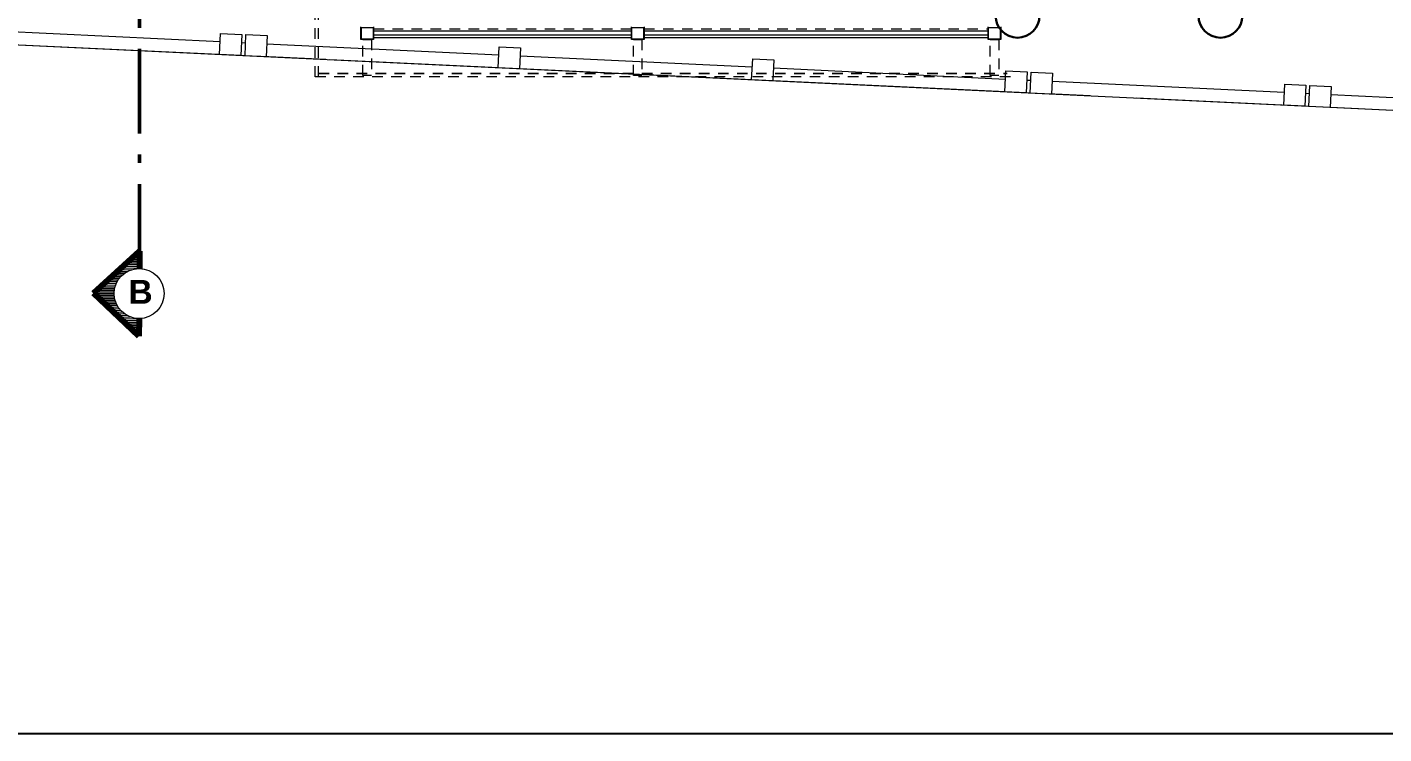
# Model space of a CAD drawing. Header units: metres. Extents: x 28 to 239, y -1 to 113.
# Drawn here: x 41.4 to 57.45, y 22.91 to 31.27 of the extents above; entities that cross this region are included whole.
import ezdxf
from ezdxf.enums import TextEntityAlignment as Align

# ---------------------------------------------------------------- set-up
doc = ezdxf.new("R2010")
doc.units = ezdxf.units.M
doc.set_wipeout_variables(frame=1)
for name, pattern in [('1CORTE', [1.5, 1, -0.25, 0, -0.25]), ('ACAD_ISO04W100', [30, 24, -3, 0, -3]), ('DASHED2', [0.375, 0.25, -0.125]), ('HIDDEN2', [0.1875, 0.125, -0.0625])]:
    doc.linetypes.add(name, pattern=pattern)
for name, color, linetype, lineweight in [('1', 7, 'Continuous', 5), ('AA. Proyeccion Corte', 10, '1CORTE', 50), ('CORTE_EJE', 31, 'ACAD_ISO04W100', 80), ('GRAFO 0 BLANCO', 7, 'Continuous', 0), ('GRAFO 4', 7, 'Continuous', 30), ('MK-LINEAS GENERALES', 7, 'Continuous', 0), ('proyecciones', 1, 'DASHED2', 5), ('TEXTOS-SUBTITULO', 7, 'Continuous', 30)]:
    doc.layers.add(name, color=color, linetype=linetype, lineweight=lineweight)
doc.styles.add('TURBO_BASS', font='swisseb.ttf')

msp = doc.modelspace()

# ---------------------------------------------------------------- hatches: boundary and pattern name
at = {"layer": '1', "lineweight": 5, "true_color": 0x636466}
h = msp.add_hatch(dxfattribs=at)
h.set_pattern_fill('_USER,_O', color=251, scale=0.02, angle=540, pattern_type=0)
h.set_pattern_definition([(180.373563, (99.094486, 179.236388), (-0.000130397, 0.019999575), [])])
h.paths.add_polyline_path([(42.433, 28.124, -0.414214), (42.731, 28.418), (42.732, 28.624), (42.188, 28.126), (42.726, 27.62), (42.727, 27.826, -0.414214)])
h = msp.add_hatch(dxfattribs=at)
h.set_pattern_fill('_USER,_O', color=251, scale=0.02, angle=540, pattern_type=0)
h.set_pattern_definition([(180.373563, (99.094486, 179.236388), (-0.000130397, 0.019999575), [])])
h.paths.add_polyline_path([(42.433, 28.124, -0.414214), (42.731, 28.418), (42.732, 28.624), (42.188, 28.126), (42.726, 27.62), (42.727, 27.826, -0.414214)])

# ---------------------------------------------------------------- linework, layer by layer
at = {"color": 7}
msp.add_lwpolyline([(27.712, 112.912), (147.712, 112.912), (147.712, 22.912), (27.712, 22.912), (27.712, 112.912)], dxfattribs=at)
at = {"layer": '1', "color": 7}
msp.add_circle((42.727, 28.122), 0.296, dxfattribs=at)
msp.add_circle((42.727, 28.122), 0.296, dxfattribs=at)
at = {"layer": 'AA. Proyeccion Corte', "color": 7}
for points in [[(42.731, 28.418), (42.731, 34.079)], [(42.723, 27.826), (42.723, 27.826)]]:
    msp.add_lwpolyline(points, dxfattribs=at)
at = {"layer": 'CORTE_EJE', "color": 7, "linetype": 'ACAD_ISO04W100', "ltscale": 0.8}
msp.add_lwpolyline([(42.727, 27.826), (42.726, 27.62), (42.188, 28.126), (42.732, 28.624), (42.731, 28.418)], dxfattribs=at)
msp.add_lwpolyline([(42.727, 27.826), (42.726, 27.62), (42.188, 28.126), (42.732, 28.624), (42.731, 28.418)], dxfattribs=at)
at = {"layer": 'GRAFO 0 BLANCO'}
for p, q in [((45.5, 31.233), (48.55, 31.233)), ((45.5, 31.183), (48.55, 31.183)), ((45.5, 31.153), (48.55, 31.153)), ((48.7, 31.233), (52.77, 31.233)), ((48.7, 31.183), (52.77, 31.183)), ((48.7, 31.153), (52.77, 31.153))]:
    msp.add_line(p, q, dxfattribs=at)
at = {"layer": 'GRAFO 4', "linetype": 'Continuous'}
for centre in [(53.118, 31.41), (55.518, 31.41)]:
    msp.add_circle(centre, 0.26, dxfattribs=at)
at = {"layer": 'MK-LINEAS GENERALES', "color": 7, "linetype": 'Continuous'}
for p, q in [((45.35, 31.128), (45.35, 31.278)), ((45.356, 31.272), (45.494, 31.272)), ((45.356, 31.134), (45.356, 31.272)), ((45.494, 31.134), (45.356, 31.134)), ((45.494, 31.272), (45.494, 31.134)), ((45.5, 31.278), (45.5, 31.128)), ((48.55, 31.128), (48.55, 31.278)), ((48.556, 31.272), (48.694, 31.272)), ((48.556, 31.134), (48.556, 31.272)), ((48.694, 31.134), (48.556, 31.134)), ((48.694, 31.272), (48.694, 31.134)), ((48.7, 31.278), (48.7, 31.128)), ((52.77, 31.128), (52.77, 31.278)), ((52.776, 31.272), (52.914, 31.272)), ((52.776, 31.134), (52.776, 31.272)), ((52.914, 31.134), (52.776, 31.134)), ((52.914, 31.272), (52.914, 31.134)), ((52.92, 31.278), (52.92, 31.128)), ((45.5, 31.128), (45.35, 31.128)), ((48.7, 31.128), (48.55, 31.128)), ((52.92, 31.128), (52.77, 31.128))]:
    msp.add_line(p, q, dxfattribs=at)
at = {"layer": 'proyecciones', "linetype": 'HIDDEN2'}
for p, q in [((44.81, 30.688), (44.81, 33.278)), ((44.85, 30.688), (44.85, 33.278)), ((45.5, 31.253), (48.55, 31.253)), ((48.7, 31.253), (52.77, 31.253))]:
    msp.add_line(p, q, dxfattribs=at)
for points in [[(45.375, 31.128), (45.475, 31.128), (45.475, 30.703), (45.375, 30.703)], [(48.575, 31.128), (48.675, 31.128), (48.675, 30.703), (48.575, 30.703)]]:
    msp.add_lwpolyline(points, close=True, dxfattribs=at)

# ---------------------------------------------------------------- texts
at = {"layer": 'TEXTOS-SUBTITULO', "style": 'TURBO_BASS'}
msp.add_text('B', height=0.283, rotation=360, dxfattribs=at).set_placement((42.745, 28.001), align=Align.CENTER)

# ---------------------------------------------------------------- next in the draw order: wipeouts: each hides what was drawn before it
at = {"linetype": 'Continuous'}
for points in [[(43.68, 30.95), (43.692, 31.2), (43.942, 31.188), (43.93, 30.938)], [(46.976, 30.793), (46.988, 31.043), (47.238, 31.031), (47.226, 30.781)], [(49.973, 30.65), (49.985, 30.9), (50.234, 30.888), (50.223, 30.639)], [(52.969, 30.508), (52.981, 30.757), (53.231, 30.745), (53.219, 30.496)], [(56.266, 30.35), (56.278, 30.6), (56.527, 30.588), (56.515, 30.339)]]:
    msp.add_wipeout(points, dxfattribs=at).dxf.layer = 'GRAFO 0 BLANCO'

# ---------------------------------------------------------------- next in the draw order: linework, layer by layer
at = {"layer": 'GRAFO 0 BLANCO', "linetype": 'Continuous'}
for p, q in [((43.687, 31.1), (40.94, 31.231)), ((49.98, 30.8), (47.233, 30.931)), ((52.977, 30.657), (50.23, 30.788))]:
    msp.add_line(p, q, dxfattribs=at)
at = {"layer": 'GRAFO 0 BLANCO', "color": 7, "linetype": 'Continuous'}
for points in [[(43.68, 30.95), (43.692, 31.2), (43.942, 31.188), (43.93, 30.938)], [(46.976, 30.793), (46.988, 31.043), (47.238, 31.031), (47.226, 30.781)], [(49.973, 30.65), (49.985, 30.9), (50.234, 30.888), (50.223, 30.639)], [(52.969, 30.508), (52.981, 30.757), (53.231, 30.745), (53.219, 30.496)], [(56.266, 30.35), (56.278, 30.6), (56.527, 30.588), (56.515, 30.339)]]:
    msp.add_lwpolyline(points, close=True, dxfattribs=at)
at = {"layer": 'proyecciones', "linetype": 'HIDDEN2'}
for p, q in [((53.035, 30.688), (44.81, 30.688)), ((44.85, 30.729), (52.995, 30.729)), ((44.85, 30.728), (52.995, 30.728))]:
    msp.add_line(p, q, dxfattribs=at)
msp.add_lwpolyline([(52.795, 31.128), (52.895, 31.128), (52.895, 30.703), (52.795, 30.703)], close=True, dxfattribs=at)

# ---------------------------------------------------------------- next in the draw order: wipeouts: each hides what was drawn before it
at = {"linetype": 'Continuous'}
for points in [[(43.98, 30.936), (43.991, 31.186), (44.241, 31.174), (44.229, 30.924)], [(53.269, 30.493), (53.281, 30.743), (53.531, 30.731), (53.519, 30.481)], [(56.565, 30.336), (56.577, 30.586), (56.827, 30.574), (56.815, 30.324)]]:
    msp.add_wipeout(points, dxfattribs=at).dxf.layer = 'GRAFO 0 BLANCO'

# ---------------------------------------------------------------- next in the draw order: linework, layer by layer
at = {"layer": 'GRAFO 0 BLANCO', "linetype": 'Continuous'}
for p, q in [((44.936, 30.89), (35.696, 31.33)), ((90.68, 28.711), (35.696, 31.33)), ((43.987, 31.086), (43.937, 31.088)), ((46.983, 30.943), (44.236, 31.074)), ((53.975, 30.46), (44.985, 30.888)), ((53.276, 30.643), (53.226, 30.645)), ((56.273, 30.5), (53.526, 30.631)), ((90.68, 28.711), (54.525, 30.433)), ((56.572, 30.486), (56.523, 30.488)), ((59.569, 30.343), (56.822, 30.474))]:
    msp.add_line(p, q, dxfattribs=at)
at = {"layer": 'GRAFO 0 BLANCO', "color": 7, "linetype": 'Continuous'}
for points in [[(43.98, 30.936), (43.991, 31.186), (44.241, 31.174), (44.229, 30.924)], [(53.269, 30.493), (53.281, 30.743), (53.531, 30.731), (53.519, 30.481)], [(56.565, 30.336), (56.577, 30.586), (56.827, 30.574), (56.815, 30.324)]]:
    msp.add_lwpolyline(points, close=True, dxfattribs=at)

doc.saveas('drawing.dxf')
